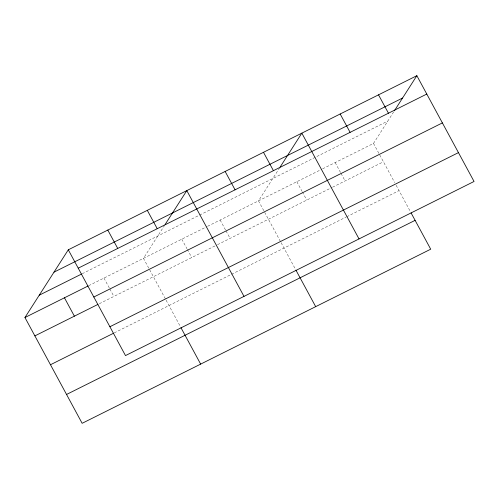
<?xml version="1.0" encoding="UTF-8"?>
<svg xmlns="http://www.w3.org/2000/svg" width="499" height="499" viewBox="0 0 499 499"><rect width="100%" height="100%" fill="white"/><g stroke="black" fill="none" stroke-linecap="round" stroke-linejoin="round"><path stroke-width="0.37" stroke-dasharray="2.5 1.87" d="M164.726 225.111L143.463 258.332L165.724 299.506M279.752 167.652L258.488 200.872L280.75 242.046M322.622 168.837L373.508 143.419L394.366 110.834M82.223 273.72L198.895 215.437M199.594 215.088L387.817 121.07M88.71 285.684L206.898 226.646M207.596 226.297L321.924 169.186M99.332 303.704L216.828 245.009M217.527 244.66L331.854 187.549M332.552 187.206L383.438 161.782M114.234 332.895L346.056 217.096M346.755 216.747L399.038 190.63M373.508 143.419L394.684 182.578M396.137 185.26L410.359 211.564M335.172 162.568L340.686 172.773M341.054 173.452L345.096 180.937M296.83 181.723L301.976 191.248M302.344 191.928L306.76 200.087M281.112 242.72L295.701 269.697M220.146 220.028L225.66 230.232M226.028 230.912L230.076 238.391M181.804 239.183L186.95 248.702M187.318 249.381L191.735 257.546M166.086 300.18L180.675 327.157M103.954 278.068L109.474 288.272M109.842 288.952L113.884 296.431"/><path stroke-width="0.75" d="M411.089 212.917L430.706 249.194L82.142 423.308L24.95 317.532L68.294 249.806L416.858 75.692L474.05 181.468L125.492 355.581L68.294 249.806M165.132 224.469L186.807 190.606L243.999 296.381M280.157 167.015L301.833 133.152L359.024 238.927M394.366 110.834L416.858 75.692M53.992 272.155L402.556 98.041M78.224 268.175L426.788 94.055M39.253 295.183L81.53 274.063M24.95 317.532L88.017 286.027M93.824 297.017L442.382 122.904M34.88 335.896L97.947 304.396M109.892 326.739L458.456 152.619M50.474 364.744L113.541 333.238M66.548 394.466L415.106 220.346M378.516 94.847L388.447 113.211M340.175 113.997L350.105 132.36M263.491 152.301L273.421 170.67M296.063 270.377L315.68 306.648M225.149 171.456L235.079 189.82M147.305 210.341L157.235 228.704M181.037 327.831L200.654 364.108M107.803 230.076L117.733 248.44M64.452 297.797L74.382 316.166"/></g></svg>
